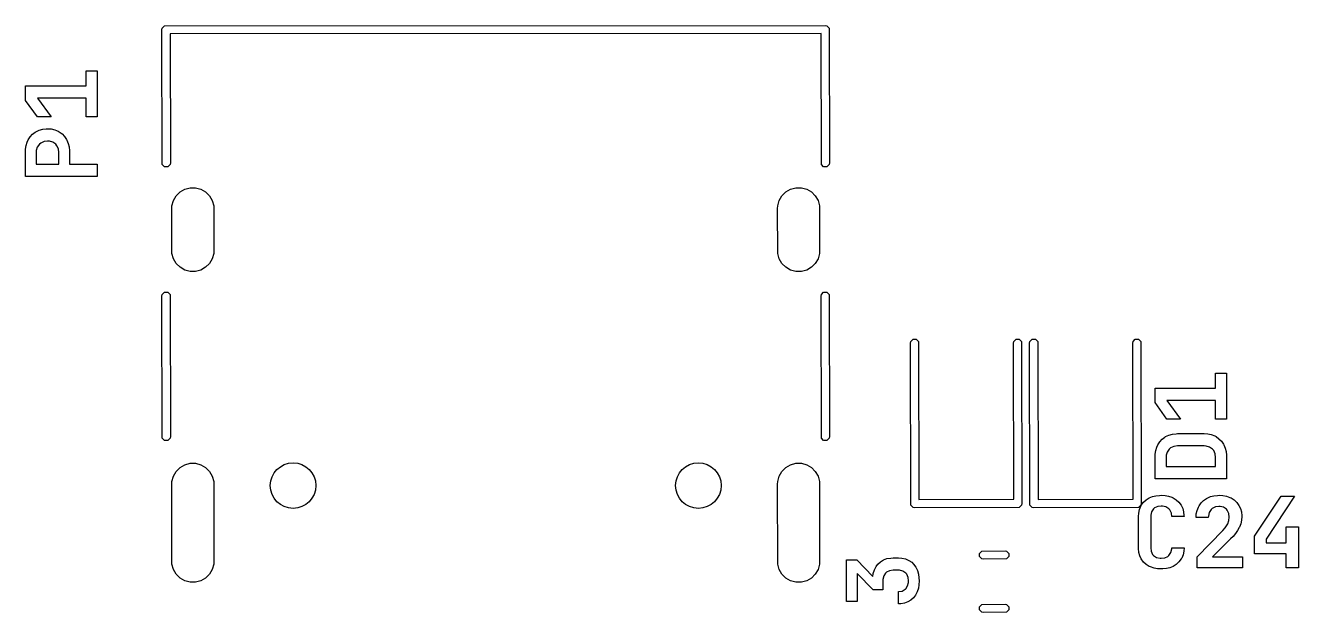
# Model space of a CAD drawing. Extents: x 0.7 to 11, y -6.1 to -1.6.
# Drawn here: x 10.208 to 10.923, y -1.919 to -1.589 of the extents above; entities that cross this region are included whole.
import ezdxf

# ---------------------------------------------------------------- set-up
doc = ezdxf.new("R2010")
doc.units = 0
doc.header["$MEASUREMENT"] = 0
doc.layers.add('BLACK', color=7, linetype='CONTINUOUS')

msp = doc.modelspace()

# ---------------------------------------------------------------- linework, layer by layer
at = {"layer": 'BLACK', "linetype": 'CONTINUOUS'}
for p, q in [((10.28465, -1.59173), (10.28483, -1.59083)), ((10.28483, -1.66744), (10.28465, -1.59173)), ((10.28483, -1.59083), (10.2861, -1.58955)), ((10.2861, -1.58955), (10.65709, -1.58937)), ((10.65473, -1.59392), (10.2892, -1.59409)), ((10.2892, -1.59409), (10.28937, -1.66654)), ((10.6549, -1.66744), (10.65473, -1.59392)), ((10.65709, -1.58937), (10.65799, -1.58955)), ((10.65799, -1.58955), (10.65927, -1.59083)), ((10.65927, -1.59083), (10.65945, -1.66654)), ((10.242, -1.62328), (10.242, -1.61487)), ((10.242, -1.61487), (10.24823, -1.61487)), ((10.24823, -1.61487), (10.24823, -1.64064)), ((10.208, -1.63141), (10.208, -1.62328)), ((10.208, -1.62328), (10.242, -1.62328)), ((10.21468, -1.6407), (10.208, -1.63141)), ((10.242, -1.63018), (10.21468, -1.63018)), ((10.21468, -1.63018), (10.22238, -1.6407)), ((10.242, -1.64064), (10.242, -1.63018)), ((10.22238, -1.6407), (10.21468, -1.6407)), ((10.24823, -1.64064), (10.242, -1.64064)), ((10.21061, -1.65191), (10.21193, -1.65043)), ((10.21193, -1.65043), (10.2135, -1.64922)), ((10.2135, -1.64922), (10.21384, -1.64901)), ((10.21384, -1.64901), (10.21568, -1.64813)), ((10.21568, -1.64813), (10.2177, -1.64759)), ((10.2177, -1.64759), (10.21969, -1.64737)), ((10.21969, -1.64737), (10.22039, -1.64735)), ((10.22039, -1.64735), (10.22241, -1.64748)), ((10.22241, -1.64748), (10.22448, -1.64794)), ((10.22448, -1.64794), (10.22638, -1.64872)), ((10.22638, -1.64872), (10.22691, -1.64902)), ((10.22691, -1.64902), (10.22854, -1.65018)), ((10.22854, -1.65018), (10.22992, -1.65161)), ((10.20809, -1.65873), (10.20843, -1.65668)), ((10.20843, -1.65668), (10.20901, -1.65481)), ((10.20901, -1.65481), (10.20953, -1.65365)), ((10.20953, -1.65365), (10.21061, -1.65191)), ((10.21465, -1.65766), (10.2141, -1.65964)), ((10.21579, -1.65606), (10.21465, -1.65766)), ((10.21662, -1.65539), (10.21579, -1.65606)), ((10.21842, -1.65457), (10.21662, -1.65539)), ((10.2204, -1.65432), (10.21842, -1.65457)), ((10.22142, -1.65439), (10.2204, -1.65432)), ((10.22337, -1.65494), (10.22142, -1.65439)), ((10.22498, -1.65606), (10.22337, -1.65494)), ((10.22567, -1.65688), (10.22498, -1.65606)), ((10.2265, -1.65868), (10.22567, -1.65688)), ((10.22992, -1.65161), (10.23105, -1.65329)), ((10.23105, -1.65329), (10.23125, -1.65366)), ((10.23125, -1.65366), (10.23206, -1.65562)), ((10.23206, -1.65562), (10.23253, -1.65757)), ((10.23253, -1.65757), (10.23276, -1.65968)), ((10.208, -1.66068), (10.20809, -1.65873)), ((10.208, -1.67408), (10.208, -1.66068)), ((10.2141, -1.65964), (10.21403, -1.66068)), ((10.21403, -1.66068), (10.21403, -1.66719)), ((10.22675, -1.66068), (10.2265, -1.65868)), ((10.22675, -1.66719), (10.22675, -1.66068)), ((10.23276, -1.65968), (10.23279, -1.66068)), ((10.23279, -1.66068), (10.23279, -1.66719)), ((10.21403, -1.66719), (10.22675, -1.66719)), ((10.23279, -1.66719), (10.24823, -1.66719)), ((10.24823, -1.66719), (10.24823, -1.67408)), ((10.2861, -1.66872), (10.28483, -1.66744)), ((10.28791, -1.66872), (10.2861, -1.66872)), ((10.28919, -1.66744), (10.28791, -1.66872)), ((10.28937, -1.66654), (10.28919, -1.66744)), ((10.65618, -1.66872), (10.6549, -1.66744)), ((10.65799, -1.66872), (10.65618, -1.66872)), ((10.65927, -1.66744), (10.65799, -1.66872)), ((10.65945, -1.66654), (10.65927, -1.66744)), ((10.24823, -1.67408), (10.208, -1.67408)), ((10.29106, -1.68761), (10.2926, -1.68494)), ((10.2926, -1.68494), (10.29478, -1.68276)), ((10.29478, -1.68276), (10.29745, -1.68121)), ((10.29745, -1.68121), (10.30043, -1.68042)), ((10.30043, -1.68042), (10.30351, -1.68042)), ((10.30351, -1.68042), (10.30649, -1.68121)), ((10.30649, -1.68121), (10.30916, -1.68276)), ((10.30916, -1.68276), (10.31134, -1.68494)), ((10.31134, -1.68494), (10.31288, -1.68761)), ((10.63121, -1.68761), (10.63276, -1.68494)), ((10.63276, -1.68494), (10.63494, -1.68276)), ((10.63494, -1.68276), (10.63761, -1.68121)), ((10.63761, -1.68121), (10.64058, -1.68042)), ((10.64058, -1.68042), (10.64367, -1.68042)), ((10.64367, -1.68042), (10.64665, -1.68121)), ((10.64665, -1.68121), (10.64932, -1.68276)), ((10.64932, -1.68276), (10.6515, -1.68494)), ((10.6515, -1.68494), (10.65304, -1.68761)), ((10.29016, -1.69213), (10.29026, -1.69058)), ((10.29026, -1.71729), (10.29016, -1.69213)), ((10.29026, -1.69058), (10.29106, -1.68761)), ((10.31288, -1.68761), (10.31368, -1.69058)), ((10.31368, -1.69058), (10.31378, -1.71575)), ((10.63031, -1.69213), (10.63042, -1.69058)), ((10.63042, -1.71729), (10.63031, -1.69213)), ((10.63042, -1.69058), (10.63121, -1.68761)), ((10.65304, -1.68761), (10.65384, -1.69058)), ((10.65384, -1.69058), (10.65394, -1.71575)), ((10.29106, -1.72027), (10.29026, -1.71729)), ((10.2926, -1.72294), (10.29106, -1.72027)), ((10.31288, -1.72027), (10.31134, -1.72294)), ((10.31368, -1.71729), (10.31288, -1.72027)), ((10.31378, -1.71575), (10.31368, -1.71729)), ((10.63121, -1.72027), (10.63042, -1.71729)), ((10.63276, -1.72294), (10.63121, -1.72027)), ((10.65304, -1.72027), (10.6515, -1.72294)), ((10.65384, -1.71729), (10.65304, -1.72027)), ((10.65394, -1.71575), (10.65384, -1.71729)), ((10.29478, -1.72512), (10.2926, -1.72294)), ((10.29745, -1.72666), (10.29478, -1.72512)), ((10.30043, -1.72746), (10.29745, -1.72666)), ((10.30351, -1.72746), (10.30043, -1.72746)), ((10.30649, -1.72666), (10.30351, -1.72746)), ((10.30916, -1.72512), (10.30649, -1.72666)), ((10.31134, -1.72294), (10.30916, -1.72512)), ((10.63494, -1.72512), (10.63276, -1.72294)), ((10.63761, -1.72666), (10.63494, -1.72512)), ((10.64058, -1.72746), (10.63761, -1.72666)), ((10.64367, -1.72746), (10.64058, -1.72746)), ((10.64665, -1.72666), (10.64367, -1.72746)), ((10.64932, -1.72512), (10.64665, -1.72666)), ((10.6515, -1.72294), (10.64932, -1.72512)), ((10.28465, -1.74134), (10.28483, -1.74043)), ((10.28483, -1.82098), (10.28465, -1.74134)), ((10.28483, -1.74043), (10.2861, -1.73916)), ((10.2861, -1.73916), (10.28791, -1.73916)), ((10.28791, -1.73916), (10.28919, -1.74043)), ((10.28919, -1.74043), (10.28937, -1.82008)), ((10.65472, -1.74134), (10.6549, -1.74043)), ((10.6549, -1.82098), (10.65472, -1.74134)), ((10.6549, -1.74043), (10.65618, -1.73916)), ((10.65618, -1.73916), (10.65799, -1.73916)), ((10.65799, -1.73916), (10.65927, -1.74043)), ((10.65927, -1.74043), (10.65945, -1.82008)), ((10.7051, -1.76681), (10.70638, -1.76553)), ((10.70638, -1.76553), (10.70819, -1.76553)), ((10.70819, -1.76553), (10.70947, -1.76681)), ((10.76298, -1.76681), (10.76425, -1.76553)), ((10.76425, -1.76553), (10.76606, -1.76553)), ((10.76606, -1.76553), (10.76734, -1.76681)), ((10.77203, -1.76681), (10.77331, -1.76553)), ((10.77331, -1.76553), (10.77512, -1.76553)), ((10.77512, -1.76553), (10.77639, -1.76681)), ((10.8299, -1.76681), (10.83118, -1.76553)), ((10.83118, -1.76553), (10.83299, -1.76553)), ((10.83299, -1.76553), (10.83427, -1.76681)), ((10.70492, -1.76772), (10.7051, -1.76681)), ((10.7051, -1.85858), (10.70492, -1.76772)), ((10.70947, -1.76681), (10.70964, -1.85548)), ((10.7628, -1.76772), (10.76298, -1.76681)), ((10.76297, -1.85532), (10.7628, -1.76772)), ((10.76734, -1.76681), (10.76752, -1.85768)), ((10.77185, -1.76772), (10.77203, -1.76681)), ((10.77203, -1.85858), (10.77185, -1.76772)), ((10.77639, -1.76681), (10.77657, -1.85548)), ((10.82972, -1.76772), (10.8299, -1.76681)), ((10.8299, -1.85532), (10.82972, -1.76772)), ((10.83427, -1.76681), (10.83445, -1.85768)), ((10.87625, -1.79297), (10.87625, -1.78456)), ((10.87625, -1.78456), (10.88248, -1.78456)), ((10.88248, -1.78456), (10.88248, -1.81033)), ((10.84225, -1.80109), (10.84225, -1.79297)), ((10.84225, -1.79297), (10.87625, -1.79297)), ((10.84893, -1.81038), (10.84225, -1.80109)), ((10.87625, -1.79986), (10.84893, -1.79986)), ((10.84893, -1.79986), (10.85663, -1.81038)), ((10.87625, -1.81033), (10.87625, -1.79986)), ((10.85663, -1.81038), (10.84893, -1.81038)), ((10.88248, -1.81033), (10.87625, -1.81033)), ((10.2861, -1.82226), (10.28483, -1.82098)), ((10.28791, -1.82226), (10.2861, -1.82226)), ((10.28919, -1.82098), (10.28791, -1.82226)), ((10.28937, -1.82008), (10.28919, -1.82098)), ((10.65618, -1.82226), (10.6549, -1.82098)), ((10.65799, -1.82226), (10.65618, -1.82226)), ((10.65927, -1.82098), (10.65799, -1.82226)), ((10.65945, -1.82008), (10.65927, -1.82098)), ((10.8449, -1.82308), (10.84624, -1.8216)), ((10.84624, -1.8216), (10.84782, -1.82038)), ((10.84782, -1.82038), (10.84817, -1.82016)), ((10.84817, -1.82016), (10.85002, -1.81928)), ((10.85002, -1.81928), (10.85208, -1.81872)), ((10.85208, -1.81872), (10.85409, -1.8185)), ((10.85409, -1.8185), (10.8548, -1.81849)), ((10.8548, -1.81849), (10.86987, -1.81849)), ((10.86987, -1.81849), (10.87193, -1.81862)), ((10.87193, -1.81862), (10.87384, -1.81902)), ((10.87384, -1.81902), (10.87578, -1.81977)), ((10.87578, -1.81977), (10.87651, -1.82016)), ((10.87651, -1.82016), (10.87816, -1.82133)), ((10.87816, -1.82133), (10.87956, -1.82276)), ((10.87956, -1.82276), (10.88071, -1.82446)), ((10.84225, -1.8319), (10.84234, -1.82993)), ((10.84234, -1.82993), (10.84269, -1.82788)), ((10.84269, -1.82788), (10.84328, -1.82599)), ((10.84328, -1.82599), (10.84381, -1.82483)), ((10.84381, -1.82483), (10.8449, -1.82308)), ((10.84904, -1.8288), (10.84851, -1.83066)), ((10.85016, -1.82716), (10.84904, -1.8288)), ((10.85097, -1.82647), (10.85016, -1.82716)), ((10.85278, -1.82563), (10.85097, -1.82647)), ((10.8548, -1.82538), (10.85278, -1.82563)), ((10.86987, -1.82538), (10.8548, -1.82538)), ((10.87093, -1.82545), (10.86987, -1.82538)), ((10.87293, -1.82601), (10.87093, -1.82545)), ((10.87455, -1.82716), (10.87293, -1.82601)), ((10.87523, -1.828), (10.87455, -1.82716)), ((10.87605, -1.82985), (10.87523, -1.828)), ((10.8763, -1.8319), (10.87605, -1.82985)), ((10.88071, -1.82446), (10.88091, -1.82483)), ((10.88091, -1.82483), (10.88167, -1.8266)), ((10.88167, -1.8266), (10.88218, -1.82854)), ((10.88218, -1.82854), (10.88244, -1.83066)), ((10.29478, -1.83748), (10.29745, -1.83594)), ((10.29745, -1.83594), (10.30043, -1.83514)), ((10.30043, -1.83514), (10.30351, -1.83514)), ((10.30351, -1.83514), (10.30649, -1.83594)), ((10.30649, -1.83594), (10.30916, -1.83748)), ((10.63494, -1.83748), (10.63761, -1.83594)), ((10.63761, -1.83594), (10.64058, -1.83514)), ((10.64058, -1.83514), (10.64367, -1.83514)), ((10.64367, -1.83514), (10.64665, -1.83594)), ((10.64665, -1.83594), (10.64932, -1.83748)), ((10.84225, -1.84387), (10.84225, -1.8319)), ((10.84851, -1.83066), (10.84843, -1.8319)), ((10.84843, -1.8319), (10.84843, -1.83697)), ((10.84843, -1.83697), (10.8763, -1.83697)), ((10.8763, -1.83697), (10.8763, -1.8319)), ((10.88244, -1.83066), (10.88248, -1.8319)), ((10.88248, -1.8319), (10.88248, -1.84387)), ((10.29026, -1.84531), (10.29106, -1.84233)), ((10.29106, -1.84233), (10.2926, -1.83966)), ((10.2926, -1.83966), (10.29478, -1.83748)), ((10.30916, -1.83748), (10.31134, -1.83966)), ((10.31134, -1.83966), (10.31288, -1.84233)), ((10.31288, -1.84233), (10.31368, -1.84531)), ((10.63042, -1.84531), (10.63121, -1.84233)), ((10.63121, -1.84233), (10.63276, -1.83966)), ((10.63276, -1.83966), (10.63494, -1.83748)), ((10.64932, -1.83748), (10.6515, -1.83966)), ((10.6515, -1.83966), (10.65304, -1.84233)), ((10.65304, -1.84233), (10.65384, -1.84531)), ((10.88248, -1.84387), (10.84225, -1.84387)), ((10.29016, -1.84685), (10.29026, -1.84531)), ((10.29026, -1.8917), (10.29016, -1.84685)), ((10.31368, -1.84531), (10.31378, -1.89016)), ((10.63031, -1.84685), (10.63042, -1.84531)), ((10.63042, -1.8917), (10.63031, -1.84685)), ((10.65384, -1.84531), (10.65394, -1.89016)), ((10.70638, -1.85986), (10.7051, -1.85858)), ((10.70964, -1.85548), (10.76297, -1.85532)), ((10.76734, -1.85858), (10.76606, -1.85986)), ((10.76752, -1.85768), (10.76734, -1.85858)), ((10.77331, -1.85986), (10.77203, -1.85858)), ((10.77657, -1.85548), (10.8299, -1.85532)), ((10.83427, -1.85858), (10.83299, -1.85986)), ((10.83445, -1.85768), (10.83427, -1.85858)), ((10.83454, -1.85868), (10.83579, -1.857)), ((10.83579, -1.857), (10.83734, -1.8556)), ((10.83734, -1.8556), (10.83902, -1.85457)), ((10.83902, -1.85457), (10.84092, -1.8538)), ((10.84092, -1.8538), (10.84279, -1.85335)), ((10.84279, -1.85335), (10.84481, -1.85313)), ((10.84481, -1.85313), (10.84576, -1.85311)), ((10.84576, -1.85311), (10.84787, -1.85322)), ((10.84787, -1.85322), (10.84982, -1.85357)), ((10.84982, -1.85357), (10.85178, -1.85423)), ((10.85178, -1.85423), (10.85251, -1.85458)), ((10.85251, -1.85458), (10.85417, -1.85561)), ((10.85417, -1.85561), (10.85571, -1.85702)), ((10.85571, -1.85702), (10.85694, -1.8587)), ((10.86697, -1.85904), (10.86813, -1.85741)), ((10.86813, -1.85741), (10.86953, -1.85602)), ((10.86953, -1.85602), (10.87118, -1.85487)), ((10.87118, -1.85487), (10.87154, -1.85467)), ((10.87154, -1.85467), (10.87345, -1.85385)), ((10.87345, -1.85385), (10.87533, -1.85337)), ((10.87533, -1.85337), (10.87737, -1.85313)), ((10.87737, -1.85313), (10.87832, -1.85311)), ((10.87832, -1.85311), (10.8804, -1.85322)), ((10.8804, -1.85322), (10.88232, -1.85358)), ((10.88232, -1.85358), (10.88427, -1.85424)), ((10.88427, -1.85424), (10.88499, -1.85459)), ((10.88499, -1.85459), (10.88664, -1.85563)), ((10.88664, -1.85563), (10.88817, -1.85705)), ((10.88817, -1.85705), (10.8894, -1.85875)), ((10.89815, -1.87595), (10.913, -1.85366)), ((10.92066, -1.85366), (10.90471, -1.87775)), ((10.913, -1.85366), (10.92066, -1.85366)), ((10.70728, -1.86004), (10.70638, -1.85986)), ((10.76606, -1.85986), (10.70728, -1.86004)), ((10.77421, -1.86004), (10.77331, -1.85986)), ((10.83299, -1.85986), (10.77421, -1.86004)), ((10.83295, -1.86501), (10.83308, -1.86303)), ((10.83295, -1.88255), (10.83295, -1.86501)), ((10.83308, -1.86303), (10.83351, -1.86101)), ((10.83351, -1.86101), (10.83425, -1.85919)), ((10.83425, -1.85919), (10.83454, -1.85868)), ((10.83988, -1.86432), (10.83985, -1.86501)), ((10.83985, -1.86501), (10.83985, -1.88255)), ((10.84029, -1.86237), (10.83988, -1.86432)), ((10.8414, -1.86067), (10.84029, -1.86237)), ((10.84203, -1.86015), (10.8414, -1.86067)), ((10.84383, -1.85937), (10.84203, -1.86015)), ((10.84576, -1.85916), (10.84383, -1.85937)), ((10.84644, -1.85918), (10.84576, -1.85916)), ((10.84838, -1.85958), (10.84644, -1.85918)), ((10.8501, -1.86067), (10.84838, -1.85958)), ((10.85062, -1.86128), (10.8501, -1.86067)), ((10.85142, -1.86307), (10.85062, -1.86128)), ((10.85163, -1.86501), (10.85142, -1.86307)), ((10.85853, -1.86501), (10.85163, -1.86501)), ((10.85694, -1.8587), (10.85778, -1.86046)), ((10.85778, -1.86046), (10.85831, -1.86241)), ((10.85831, -1.86241), (10.85851, -1.86434)), ((10.85851, -1.86434), (10.85853, -1.86501)), ((10.86528, -1.86561), (10.86543, -1.86356)), ((10.87217, -1.86561), (10.86528, -1.86561)), ((10.86543, -1.86356), (10.86583, -1.86167)), ((10.86583, -1.86167), (10.86658, -1.85975)), ((10.86658, -1.85975), (10.86697, -1.85904)), ((10.87221, -1.86475), (10.87217, -1.86561)), ((10.87269, -1.86276), (10.87221, -1.86475)), ((10.87381, -1.86103), (10.87269, -1.86276)), ((10.87434, -1.86053), (10.87381, -1.86103)), ((10.87613, -1.85958), (10.87434, -1.86053)), ((10.87815, -1.85929), (10.87613, -1.85958)), ((10.8788, -1.85932), (10.87815, -1.85929)), ((10.88079, -1.85982), (10.8788, -1.85932)), ((10.88238, -1.86097), (10.88079, -1.85982)), ((10.88283, -1.86152), (10.88238, -1.86097)), ((10.88369, -1.86333), (10.88283, -1.86152)), ((10.88395, -1.86535), (10.88369, -1.86333)), ((10.88374, -1.86721), (10.88395, -1.86535)), ((10.8894, -1.85875), (10.89024, -1.86052)), ((10.89024, -1.86052), (10.89077, -1.86246)), ((10.89077, -1.86246), (10.89099, -1.86458)), ((10.89099, -1.86502), (10.89082, -1.86713)), ((10.89099, -1.86458), (10.89099, -1.86502)), ((10.86589, -1.88768), (10.88038, -1.87287)), ((10.88038, -1.87287), (10.88172, -1.87131)), ((10.88172, -1.87131), (10.8828, -1.86966)), ((10.8828, -1.86966), (10.8831, -1.86908)), ((10.8831, -1.86908), (10.88374, -1.86721)), ((10.88953, -1.87117), (10.88856, -1.87292)), ((10.88962, -1.87097), (10.88953, -1.87117)), ((10.89036, -1.86905), (10.88962, -1.87097)), ((10.89082, -1.86713), (10.89036, -1.86905)), ((10.91594, -1.87985), (10.91594, -1.87075)), ((10.91594, -1.87075), (10.92284, -1.87075)), ((10.92284, -1.87075), (10.92284, -1.8939)), ((10.88469, -1.87761), (10.87458, -1.88767)), ((10.88608, -1.87615), (10.88469, -1.87761)), ((10.88744, -1.87452), (10.88608, -1.87615)), ((10.88856, -1.87292), (10.88744, -1.87452)), ((10.89815, -1.88592), (10.89815, -1.87595)), ((10.90471, -1.87775), (10.90471, -1.87985)), ((10.90471, -1.87985), (10.91594, -1.87985)), ((10.74374, -1.88571), (10.74502, -1.88443)), ((10.74374, -1.88752), (10.74374, -1.88571)), ((10.74502, -1.88443), (10.75802, -1.88425)), ((10.75802, -1.88425), (10.75892, -1.88443)), ((10.75892, -1.88443), (10.7602, -1.88571)), ((10.7602, -1.88571), (10.7602, -1.88752)), ((10.83296, -1.883), (10.83295, -1.88255)), ((10.83317, -1.88513), (10.83296, -1.883)), ((10.8337, -1.88708), (10.83317, -1.88513)), ((10.83454, -1.88885), (10.8337, -1.88708)), ((10.83985, -1.88255), (10.84007, -1.88448)), ((10.84007, -1.88448), (10.84088, -1.88627)), ((10.84088, -1.88627), (10.8414, -1.88689)), ((10.8414, -1.88689), (10.84314, -1.88798)), ((10.84948, -1.8874), (10.8501, -1.88689)), ((10.8501, -1.88689), (10.8512, -1.88517)), ((10.8512, -1.88517), (10.85161, -1.88323)), ((10.85161, -1.88323), (10.85163, -1.88255)), ((10.85163, -1.88255), (10.85853, -1.88255)), ((10.85797, -1.8865), (10.85723, -1.88832)), ((10.8584, -1.8845), (10.85797, -1.8865)), ((10.85853, -1.88255), (10.8584, -1.8845)), ((10.91594, -1.88592), (10.89815, -1.88592)), ((10.91594, -1.8939), (10.91594, -1.88592)), ((10.29106, -1.89468), (10.29026, -1.8917)), ((10.31368, -1.8917), (10.31288, -1.89468)), ((10.31378, -1.89016), (10.31368, -1.8917)), ((10.63121, -1.89468), (10.63042, -1.8917)), ((10.65384, -1.8917), (10.65304, -1.89468)), ((10.65394, -1.89016), (10.65384, -1.8917)), ((10.66902, -1.91262), (10.66902, -1.88937)), ((10.66902, -1.88937), (10.67484, -1.88937)), ((10.67484, -1.88937), (10.68374, -1.89864)), ((10.68468, -1.89491), (10.68563, -1.89308)), ((10.68563, -1.89308), (10.68669, -1.8917)), ((10.68669, -1.8917), (10.68816, -1.89035)), ((10.68816, -1.89035), (10.68985, -1.88934)), ((10.68985, -1.88934), (10.69175, -1.88865)), ((10.69175, -1.88865), (10.69387, -1.8883)), ((10.69387, -1.8883), (10.69518, -1.88824)), ((10.69518, -1.88824), (10.69823, -1.88824)), ((10.69823, -1.88824), (10.70016, -1.88837)), ((10.70016, -1.88837), (10.70221, -1.88882)), ((10.70221, -1.88882), (10.70404, -1.8896)), ((10.70404, -1.8896), (10.70567, -1.89072)), ((10.70567, -1.89072), (10.70669, -1.89172)), ((10.70669, -1.89172), (10.7079, -1.89335)), ((10.7079, -1.89335), (10.70882, -1.89523)), ((10.74502, -1.8888), (10.74374, -1.88752)), ((10.74592, -1.88898), (10.74502, -1.8888)), ((10.75892, -1.8888), (10.74592, -1.88898)), ((10.7602, -1.88752), (10.75892, -1.8888)), ((10.83579, -1.89055), (10.83454, -1.88885)), ((10.83734, -1.89196), (10.83579, -1.89055)), ((10.83902, -1.89299), (10.83734, -1.89196)), ((10.83975, -1.89333), (10.83902, -1.89299)), ((10.84173, -1.89399), (10.83975, -1.89333)), ((10.84367, -1.89433), (10.84173, -1.89399)), ((10.84314, -1.88798), (10.84508, -1.88838)), ((10.84576, -1.89445), (10.84367, -1.89433)), ((10.84508, -1.88838), (10.84576, -1.88841)), ((10.84576, -1.88841), (10.84768, -1.88819)), ((10.84876, -1.8942), (10.84672, -1.89442)), ((10.84768, -1.88819), (10.84948, -1.8874)), ((10.85063, -1.89375), (10.84876, -1.8942)), ((10.85251, -1.89298), (10.85063, -1.89375)), ((10.85417, -1.89195), (10.85251, -1.89298)), ((10.85571, -1.89053), (10.85417, -1.89195)), ((10.85694, -1.88883), (10.85571, -1.89053)), ((10.85723, -1.88832), (10.85694, -1.88883)), ((10.86589, -1.8939), (10.86589, -1.88768)), ((10.89145, -1.8939), (10.86589, -1.8939)), ((10.87458, -1.88767), (10.89145, -1.88767)), ((10.89145, -1.88767), (10.89145, -1.8939)), ((10.92284, -1.8939), (10.91594, -1.8939)), ((10.2926, -1.89735), (10.29106, -1.89468)), ((10.29478, -1.89953), (10.2926, -1.89735)), ((10.29745, -1.90107), (10.29478, -1.89953)), ((10.30043, -1.90187), (10.29745, -1.90107)), ((10.30649, -1.90107), (10.30351, -1.90187)), ((10.30916, -1.89953), (10.30649, -1.90107)), ((10.31134, -1.89735), (10.30916, -1.89953)), ((10.31288, -1.89468), (10.31134, -1.89735)), ((10.63276, -1.89735), (10.63121, -1.89468)), ((10.63494, -1.89953), (10.63276, -1.89735)), ((10.63761, -1.90107), (10.63494, -1.89953)), ((10.64058, -1.90187), (10.63761, -1.90107)), ((10.64665, -1.90107), (10.64367, -1.90187)), ((10.64932, -1.89953), (10.64665, -1.90107)), ((10.6515, -1.89735), (10.64932, -1.89953)), ((10.65304, -1.89468), (10.6515, -1.89735)), ((10.68394, -1.90618), (10.67509, -1.89693)), ((10.67509, -1.89693), (10.67509, -1.91262)), ((10.68374, -1.89864), (10.68402, -1.89699)), ((10.68402, -1.89699), (10.68468, -1.89491)), ((10.68951, -1.9003), (10.68947, -1.90115)), ((10.68947, -1.90115), (10.68947, -1.90618)), ((10.68996, -1.89836), (10.68951, -1.9003)), ((10.691, -1.89674), (10.68996, -1.89836)), ((10.6915, -1.89628), (10.691, -1.89674)), ((10.69322, -1.8954), (10.6915, -1.89628)), ((10.69521, -1.89514), (10.69322, -1.8954)), ((10.69823, -1.89514), (10.69521, -1.89514)), ((10.6987, -1.89515), (10.69823, -1.89514)), ((10.70065, -1.89559), (10.6987, -1.89515)), ((10.70229, -1.89674), (10.70065, -1.89559)), ((10.7028, -1.89739), (10.70229, -1.89674)), ((10.70357, -1.89922), (10.7028, -1.89739)), ((10.70378, -1.90115), (10.70357, -1.89922)), ((10.70374, -1.90198), (10.70378, -1.90115)), ((10.70882, -1.89523), (10.70943, -1.89735)), ((10.70943, -1.89735), (10.70972, -1.89936)), ((10.7098, -1.90117), (10.70969, -1.9033)), ((10.70972, -1.89936), (10.7098, -1.90117)), ((10.84672, -1.89442), (10.84576, -1.89445)), ((10.30351, -1.90187), (10.30043, -1.90187)), ((10.64367, -1.90187), (10.64058, -1.90187)), ((10.68947, -1.90618), (10.68394, -1.90618)), ((10.69823, -1.90715), (10.70027, -1.90684)), ((10.69823, -1.91404), (10.69823, -1.90715)), ((10.70027, -1.90684), (10.702, -1.90582)), ((10.702, -1.90582), (10.70229, -1.90553)), ((10.70229, -1.90553), (10.70331, -1.90389)), ((10.70331, -1.90389), (10.70374, -1.90198)), ((10.70871, -1.90734), (10.70775, -1.90918)), ((10.70936, -1.90527), (10.70871, -1.90734)), ((10.70969, -1.9033), (10.70936, -1.90527)), ((10.67509, -1.91262), (10.66902, -1.91262)), ((10.69953, -1.91399), (10.69823, -1.91404)), ((10.70164, -1.91363), (10.69953, -1.91399)), ((10.70354, -1.91295), (10.70164, -1.91363)), ((10.70522, -1.91193), (10.70354, -1.91295)), ((10.70669, -1.91057), (10.70522, -1.91193)), ((10.70775, -1.90918), (10.70669, -1.91057)), ((10.74374, -1.91563), (10.74502, -1.91435)), ((10.74374, -1.91744), (10.74374, -1.91563)), ((10.74502, -1.91435), (10.75802, -1.91417)), ((10.75802, -1.91417), (10.75892, -1.91435)), ((10.75892, -1.91435), (10.7602, -1.91563)), ((10.7602, -1.91563), (10.7602, -1.91744)), ((10.74502, -1.91872), (10.74374, -1.91744)), ((10.74592, -1.9189), (10.74502, -1.91872)), ((10.75892, -1.91872), (10.74592, -1.9189)), ((10.7602, -1.91744), (10.75892, -1.91872))]:
    msp.add_line(p, q, dxfattribs=at)
at = {"layer": 'BLACK'}
for centre in [(10.35827, -1.84764), (10.58583, -1.84764)]:
    msp.add_circle(centre, 0.0128, dxfattribs=at)

doc.saveas('drawing.dxf')
